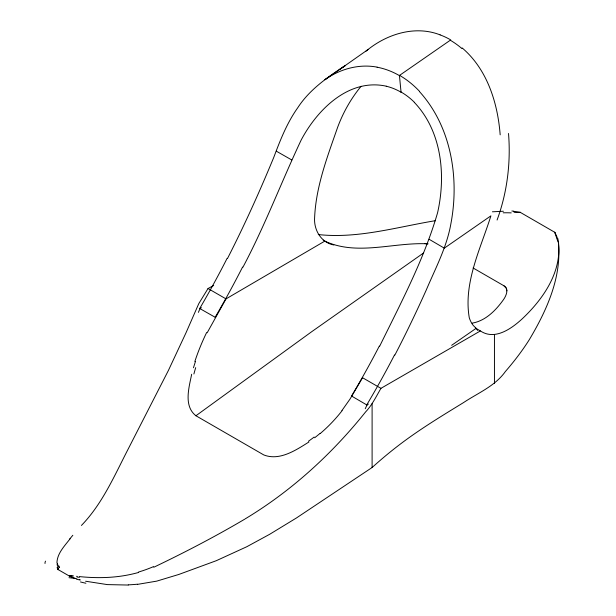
<?xml version="1.0" encoding="UTF-8"?>
<svg xmlns="http://www.w3.org/2000/svg" width="616" height="616" viewBox="0 0 616 616"><rect width="100%" height="100%" fill="white"/><g stroke="black" fill="none" stroke-linecap="round" stroke-linejoin="round"><path stroke-width="0.92" d="M473.088 267.968L503.95 285.793C509.186 288.688 506.237 295.68 503.672 299.384C496.08 310.125 485.654 320.89 472.172 323.138M191.668 374.266C189.027 387.502 183.406 405.944 195.927 415.754L263.787 454.939C279.625 461.138 295.926 450.173 308.947 441.972M57.319 563.771L57.088 565.026M193.455 367.783L195.441 361.469M227.504 258.466C244.413 225.387 259.683 191.491 273.858 157.157C280.28 140.024 287.048 122.792 297.728 107.777C309.532 89.536 327.681 77.085 345.538 65.396L324.894 79.741C339.816 69.061 358.889 63.679 377.108 67.136M379.672 346.2C401.001 302.695 424.077 259.321 437.606 212.643C446.053 175.221 441.826 131.246 414.314 102.379M58.22 569.577L57.758 567.821M386.247 86.178C348.81 78.016 317.171 109.686 301.139 140.101C281.258 182.228 264.841 226.034 242.904 267.236M198.383 312.366L200.007 308.655L201.394 307.638M365.25 408.708L366.99 405.058L368.391 404.058M207.169 332.771L226.01 298.899L324.809 241.11C357.28 256.302 393.955 241.949 428.105 243.844M394.856 355.093C405.975 333.726 416.385 311.996 426.257 290.028C435.435 268.322 446.816 247.178 450.889 223.724C459.544 178.201 451.343 126.796 419.496 91.607M558.55 243.074C561.638 272.634 542.681 299.607 522.129 318.911C511.388 328.775 494.763 340.633 480.388 330.931L380.942 388.342C376.184 396.527 372.049 405.151 365.465 412.096C332.178 453.669 292.338 490.205 246.762 517.917L245.368 518.772M213.675 285.493L208.039 288.519L198.775 303.65L186.024 332.755L168.391 370.478L128.013 449.364C114.368 475.798 102.41 503.765 81.435 525.448M341.911 410.572L349.98 399.122L362.547 377.724L380.942 388.342M361.099 86.271C351.035 98.475 343.158 112.428 337.653 127.243C327.466 156.502 316.016 186.186 314.622 217.456C313.667 229.83 321.098 242.689 333.826 244.968M70.047 538.838C64.549 546.038 57.103 553.438 56.918 563.078M137.507 584.376L156.734 581.127L178.856 574.443L216.308 560.691L246.762 546.746L269.677 534.288L296.442 517.971L372.103 467.505L377.023 463.132A336.944 194.533 -60 0 1 400.646 443.851C420.659 428.713 442.157 415.708 463.517 402.602C478.016 392.931 495.033 386.163 505.397 371.494C514.106 361.469 522.222 350.904 529.313 339.67C546.169 311.342 561.315 278.64 558.543 244.821M320.05 433.418L314.684 437.776M366.05 51.136C386.093 34.273 414.822 24.948 440.132 34.881M195.927 415.754L311.835 331.608L423.615 252.953M368.291 49.357L339.439 69.616M451.643 345.314L476.122 328.328L477.747 330.453M244.814 519.119C215.277 536.559 184.746 552.437 153.808 567.236M435.558 220.659C396.835 227.042 357.85 238.893 318.256 234.55M520.366 212.389L514.067 212.25M492.4 211.804L503.418 211.242M128.313 585.046L107.315 584.599L85.609 581.227M425.002 243.605L427.466 243.774M70.478 575.652L69.323 576.006M513.706 211.496L519.904 212.25A6.052 4.889 36.2 0 1 520.212 212.258M71.032 575.691L71.448 575.729M79.395 576.591C96.712 578.347 114.345 578.062 131.385 574.251A158.62 148.009 69.9 0 0 138.646 572.449M72.141 575.798L73.535 575.952M76.607 576.299L77.169 576.36M79.395 579.679L80.427 579.956M520.212 212.32L554.762 232.294M76.808 578.932L70.609 576.722M276.315 151.166L291.715 159.937M200.007 308.655L215.407 317.417M323.2 240.178L324.809 241.11M475.544 328.135L480.388 330.931M208.039 288.519L226.01 298.899M58.15 569.6L69.554 576.183M429.129 239.278L444.321 248.163L490.906 215.846C480.665 248.518 463.27 282.721 469.269 317.725A50.335 29.298 -59.6 0 0 473.227 325.394L476.122 328.328M351.798 396.165L366.99 405.058M503.95 285.793L506.344 288.226L506.891 290.883M462.162 47.94C487.248 69.315 497.728 102.949 500.177 134.842M57.919 569.4L57.072 567.536M554.847 232.425L556.748 236.351M554.677 232.201L558.088 242.103M57.634 567.421L57.419 566.643M401.039 92.107L399.438 75.468L450.75 39.909A105.043 80.611 87.8 0 0 440.132 34.896M494.448 334.819L494.448 383.529M372.103 403.719L372.103 467.505M503.18 212.805A78.009 47.547 -7.3 0 1 511.226 212.882M511.85 211.019A62.439 33.688 -5.5 0 1 513.867 211.149M59.29 567.575A69.739 21.144 5.9 0 1 57.665 564.78M58.019 569.661A12.405 2.78 -80.6 0 1 57.881 569.631M58.15 569.546A3.465 0.693 -89.3 0 1 58.043 569.607M58.366 568.506A24.586 4.774 57.5 0 1 58.227 568.106M59.483 567.621A43.074 16.07 38.6 0 1 58.913 565.965M57.696 564.949A53.869 23.755 26.2 0 1 57.434 563.263M69.469 539.316A158.62 15.061 -43.8 0 1 72.834 535.273M45.037 563.501A153.9 10.595 -45.5 0 1 45.499 561.138M153.569 566.597A153.9 142.781 88.9 0 1 138.538 572.041M79.433 577.3A52.714 12.104 6.2 0 1 77.069 577.053M75.599 578.486A43.074 4.212 6.2 0 1 68.992 577.692M71.556 576.068A24.586 8.247 8.7 0 1 72.218 576.137M70.54 575.914A14.014 7.9 11.8 0 1 71.071 575.952M70.101 576.299A3.681 2.949 21.7 0 1 69.408 575.906M70.694 576.553A12.405 11.242 16.9 0 1 70.116 576.283M79.379 579.91A62.57 35.366 21.4 0 1 76.777 579.163M85.909 583.237A74.659 38.708 20.7 0 1 80.473 581.951M137.46 584.199A190.791 163.902 53.6 0 1 128.282 584.853M554.754 232.455A7.115 2.233 80.3 0 1 554.839 232.594M556.602 236.367A62.439 39.824 4.2 0 1 557.318 238.33M557.703 238.276A78.009 51.498 -7.2 0 1 558.596 243.074M242.55 267.098A557.642 319.689 -60.3 0 1 215.138 317.255M194.849 361.484A148.756 89.951 -58.7 0 1 206.606 332.601M193.894 373.974A132.864 81.25 -58.2 0 1 195.696 367.644M314.16 437.044A132.864 124.394 -53.2 0 1 308.47 441.225M342.08 410.703A148.756 142.088 -56.9 0 1 320.181 433.579M379.333 346.069A557.642 323.531 -59.7 0 1 351.551 396.011M401.062 92.03A83.684 64.98 -89.6 0 1 414.375 102.279M386.247 86.217A83.684 64.803 90 0 1 401.008 92.184M399.484 75.321A107.5 80.973 83.9 0 1 419.604 91.43M377.1 67.206A107.5 80.711 83.4 0 1 399.399 75.606M450.589 40.402A105.043 80.226 86.8 0 1 461.877 48.525M508.516 133.472A153.769 112.851 -89.2 0 1 497.081 220.028M394.517 354.955A557.996 323.754 -59.7 0 1 366.736 404.897M227.127 258.32A557.996 319.85 -60.3 0 1 199.723 308.47"/></g></svg>
